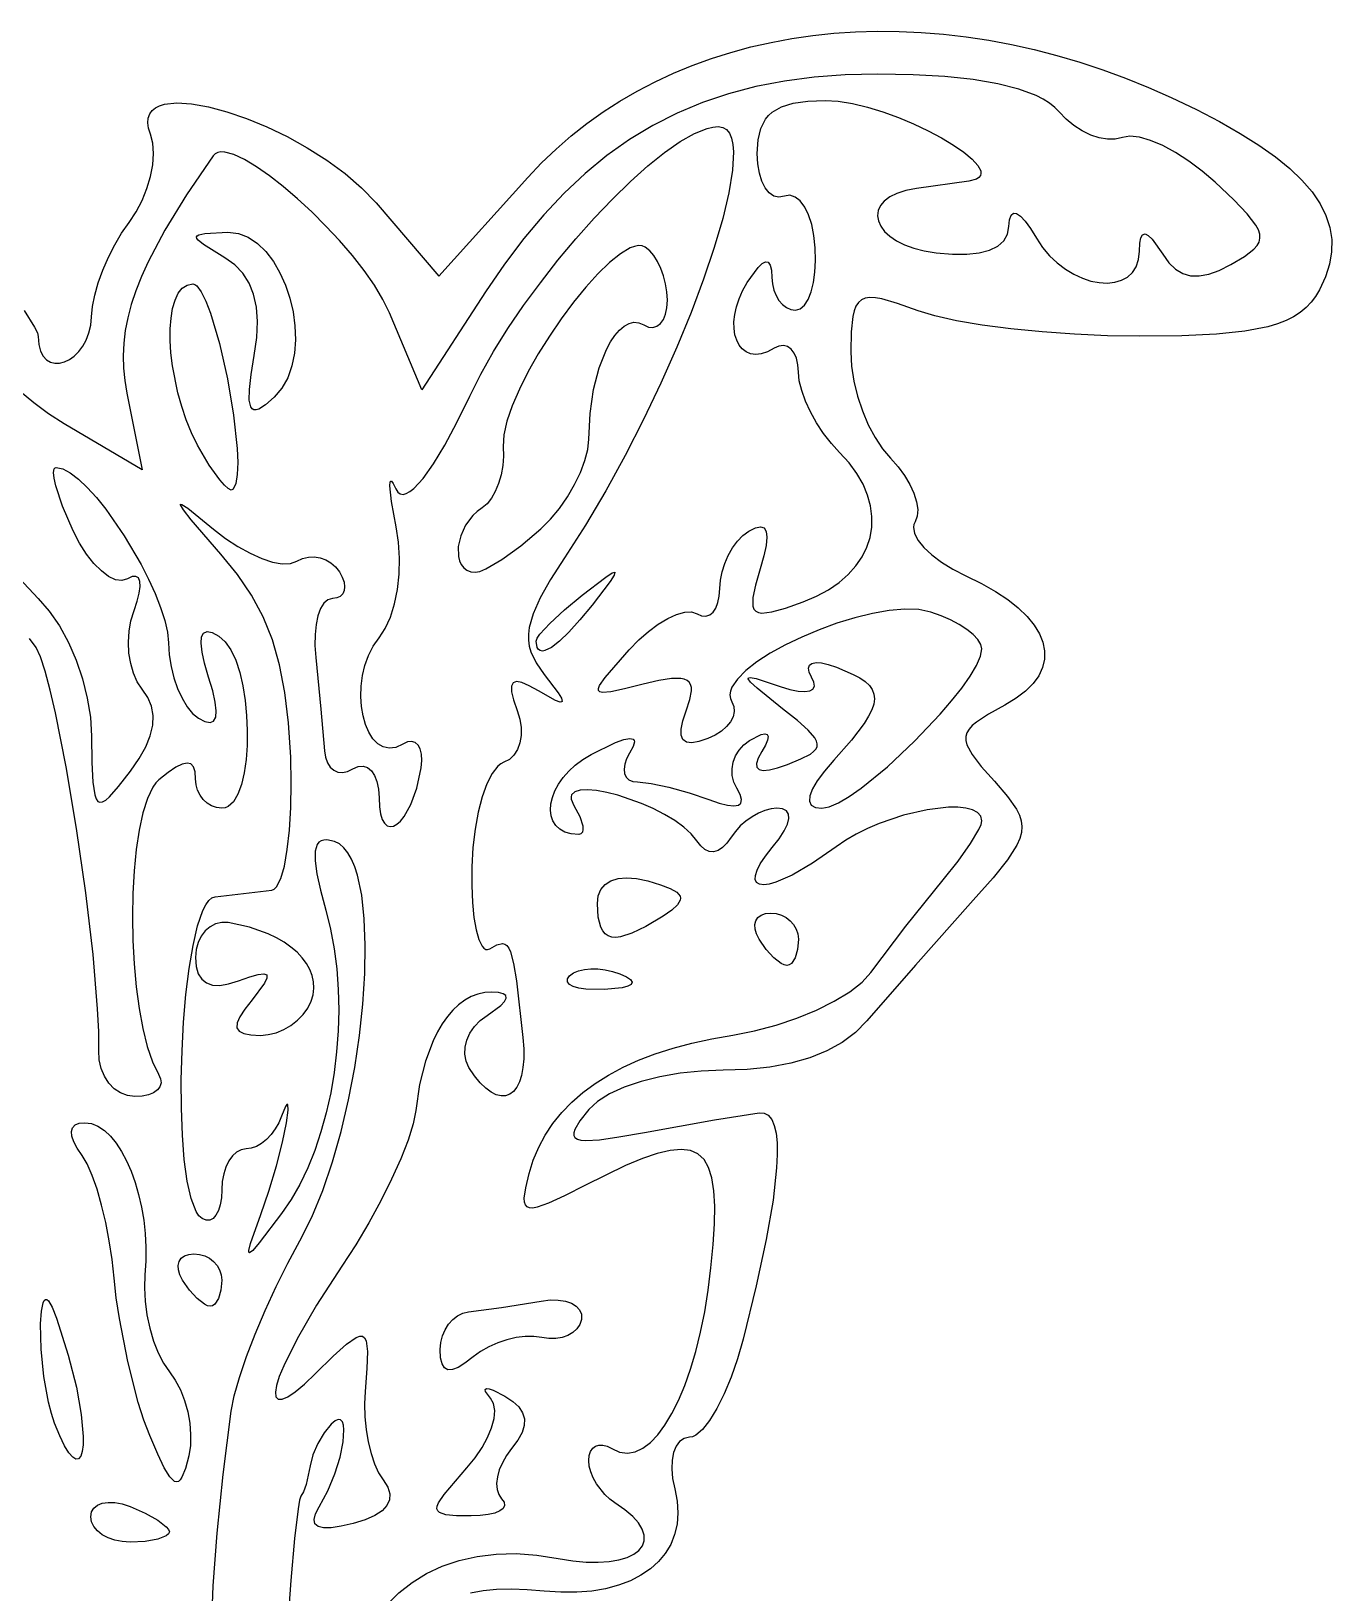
# Model space of a CAD drawing. Header units: millimetres. Extents: x 0.03 to 7.19, y 1.13 to 4.15.
# Drawn here: x 6.642 to 7.194, y 2.261 to 2.923 of the extents above; entities that cross this region are included whole.
import ezdxf

# ---------------------------------------------------------------- set-up
doc = ezdxf.new("R2010")
doc.units = ezdxf.units.MM

msp = doc.modelspace()

# ---------------------------------------------------------------- linework, layer by layer
at = {"flags": 128}
for points in [[(6.639337, 2.804526), (6.643775, 2.797417), (6.64493, 2.795012), (6.645324, 2.793441), (6.645573, 2.790045), (6.646279, 2.787284), (6.647375, 2.785134), (6.648799, 2.78357), (6.650485, 2.78257), (6.652369, 2.782108), (6.654387, 2.782161), (6.656473, 2.782705), (6.658563, 2.783716), (6.660593, 2.785169), (6.662498, 2.787041), (6.664214, 2.789308), (6.665676, 2.791946), (6.66682, 2.79493), (6.66758, 2.798238), (6.667893, 2.801844), (6.668281, 2.806169), (6.669257, 2.811013), (6.670754, 2.816214), (6.672709, 2.821606), (6.675056, 2.827026), (6.677729, 2.832311), (6.680664, 2.837295), (6.683796, 2.841816), (6.686788, 2.846279), (6.689325, 2.851109), (6.691368, 2.856151), (6.692881, 2.861252), (6.693827, 2.866258), (6.694169, 2.871017), (6.69387, 2.875375), (6.692893, 2.879177), (6.692094, 2.881766), (6.691786, 2.884054), (6.691946, 2.886049), (6.692548, 2.887757), (6.693568, 2.889187), (6.694981, 2.890345), (6.696761, 2.891241), (6.698885, 2.89188), (6.704064, 2.892422), (6.71032, 2.89203), (6.717454, 2.890765), (6.725268, 2.888688), (6.733565, 2.885858), (6.742146, 2.882336), (6.750814, 2.878183), (6.75937, 2.873458), (6.767616, 2.868223), (6.775355, 2.862536), (6.782388, 2.856459), (6.788518, 2.850052), (6.815046, 2.819066), (6.852782, 2.860816), (6.858665, 2.867017), (6.864817, 2.872899), (6.871227, 2.87846), (6.877885, 2.883699), (6.884783, 2.888616), (6.891909, 2.893207), (6.899254, 2.897473), (6.906809, 2.901413), (6.914564, 2.905024), (6.922508, 2.908306), (6.930633, 2.911258), (6.938928, 2.913878), (6.947383, 2.916165), (6.95599, 2.918118), (6.964737, 2.919736), (6.973615, 2.921017), (6.982615, 2.921961), (6.991727, 2.922566), (7.00094, 2.92283), (7.010245, 2.922753), (7.019633, 2.922334), (7.029093, 2.92157), (7.038616, 2.920462), (7.048192, 2.919007), (7.057811, 2.917205), (7.067464, 2.915055), (7.07714, 2.912554), (7.08683, 2.909702), (7.096524, 2.906498), (7.106212, 2.902941), (7.115884, 2.899029), (7.125532, 2.89476), (7.136242, 2.889629), (7.146006, 2.884556), (7.154836, 2.879529), (7.162737, 2.874537), (7.169721, 2.869569), (7.175795, 2.864614), (7.180968, 2.859659), (7.185249, 2.854694), (7.188647, 2.849708), (7.19117, 2.844688), (7.192827, 2.839623), (7.193628, 2.834503), (7.19358, 2.829315), (7.192693, 2.824048), (7.190975, 2.818691), (7.188435, 2.813233), (7.186778, 2.810461), (7.184893, 2.807943), (7.182738, 2.805667), (7.180275, 2.803624), (7.177464, 2.801802), (7.174266, 2.800193), (7.170641, 2.798786), (7.166551, 2.797569), (7.156815, 2.795671), (7.144741, 2.794416), (7.130016, 2.793723), (7.112324, 2.79351), (7.098573, 2.793732), (7.08462, 2.794365), (7.07085, 2.795367), (7.05765, 2.796693), (7.045406, 2.798298), (7.034503, 2.800137), (7.025329, 2.802168), (7.018268, 2.804344), (7.009587, 2.807486), (7.002858, 2.809407), (7.000149, 2.809862), (6.997837, 2.809956), (6.99589, 2.80967), (6.994278, 2.808984), (6.992971, 2.807881), (6.991937, 2.806341), (6.991147, 2.804346), (6.990569, 2.801877), (6.989927, 2.795442), (6.989768, 2.786885), (6.99011, 2.780857), (6.99109, 2.774572), (6.992641, 2.768215), (6.994692, 2.76197), (6.997175, 2.756024), (7.000022, 2.750559), (7.003164, 2.745762), (7.006532, 2.741816), (7.009772, 2.73824), (7.012547, 2.734503), (7.014814, 2.730714), (7.01653, 2.726986), (7.017652, 2.723428), (7.018135, 2.720152), (7.017939, 2.717267), (7.017018, 2.714885), (7.016522, 2.713783), (7.016322, 2.712583), (7.01677, 2.709935), (7.018273, 2.707036), (7.020742, 2.703979), (7.02409, 2.700859), (7.028227, 2.697768), (7.033066, 2.694801), (7.038518, 2.692052), (7.045163, 2.688796), (7.05109, 2.68542), (7.056291, 2.681946), (7.060761, 2.678395), (7.064494, 2.674786), (7.067483, 2.671141), (7.069721, 2.66748), (7.071204, 2.663825), (7.071924, 2.660194), (7.071875, 2.65661), (7.071051, 2.653093), (7.069446, 2.649663), (7.067053, 2.646342), (7.063867, 2.643149), (7.05988, 2.640106), (7.055087, 2.637233), (7.048112, 2.633357), (7.043053, 2.63004), (7.041229, 2.628496), (7.039869, 2.626978), (7.038967, 2.625448), (7.038518, 2.623868), (7.038517, 2.622201), (7.038959, 2.620408), (7.04115, 2.616295), (7.045049, 2.611226), (7.050615, 2.604899), (7.056166, 2.598485), (7.05998, 2.59305), (7.061209, 2.590552), (7.061973, 2.588122), (7.062261, 2.5857), (7.062061, 2.583227), (7.061365, 2.580645), (7.060161, 2.577894), (7.056188, 2.571647), (7.050057, 2.564015), (7.041685, 2.554524), (7.017225, 2.527035), (6.996587, 2.503358), (6.991728, 2.498481), (6.986054, 2.494241), (6.979577, 2.490641), (6.97231, 2.487686), (6.964264, 2.48538), (6.955451, 2.483727), (6.945883, 2.482732), (6.935574, 2.482399), (6.926352, 2.482076), (6.917362, 2.481141), (6.908789, 2.479649), (6.900818, 2.477655), (6.893635, 2.475211), (6.887423, 2.472374), (6.882369, 2.469196), (6.878657, 2.465733), (6.874905, 2.46093), (6.872739, 2.457291), (6.872302, 2.455886), (6.872324, 2.454746), (6.872825, 2.453864), (6.873825, 2.453229), (6.875346, 2.452835), (6.877408, 2.452672), (6.883237, 2.453006), (6.891478, 2.454165), (6.902296, 2.45608), (6.932025, 2.461411), (6.950879, 2.464399), (6.952995, 2.464268), (6.954772, 2.463329), (6.956208, 2.461589), (6.957305, 2.459053), (6.958063, 2.455727), (6.958483, 2.451616), (6.958564, 2.446724), (6.958308, 2.441059), (6.956783, 2.427427), (6.953912, 2.410763), (6.949698, 2.391109), (6.944143, 2.36851), (6.941728, 2.36014), (6.939004, 2.352332), (6.936063, 2.345256), (6.932999, 2.339083), (6.929904, 2.333985), (6.926872, 2.330132), (6.923994, 2.327694), (6.922643, 2.32706), (6.921365, 2.326844), (6.919077, 2.326398), (6.917168, 2.325122), (6.915663, 2.323104), (6.914587, 2.320434), (6.913968, 2.317202), (6.91383, 2.313496), (6.914199, 2.309407), (6.915101, 2.305024), (6.91614, 2.299775), (6.916465, 2.294775), (6.9161, 2.290043), (6.915071, 2.285599), (6.913401, 2.28146), (6.911115, 2.277648), (6.908237, 2.27418), (6.904792, 2.271076), (6.900805, 2.268356), (6.8963, 2.266037), (6.8913, 2.264141), (6.885832, 2.262684), (6.879918, 2.261688), (6.873585, 2.261171), (6.866855, 2.261151), (6.859754, 2.261649), (6.85257, 2.262239), (6.84586, 2.262449), (6.839622, 2.26228), (6.833856, 2.26173), (6.828559, 2.260799)], [(6.793253, 2.255955), (6.798204, 2.260963), (6.80377, 2.265366), (6.809911, 2.269138), (6.816589, 2.272249), (6.823764, 2.274674), (6.831397, 2.276385), (6.839449, 2.277354), (6.847881, 2.277555), (6.856653, 2.276958), (6.865726, 2.275538), (6.871873, 2.274513), (6.877546, 2.273963), (6.882715, 2.273858), (6.887348, 2.274168), (6.891414, 2.274861), (6.894882, 2.275907), (6.897721, 2.277276), (6.899898, 2.278938), (6.901383, 2.28086), (6.902145, 2.283013), (6.902152, 2.285367), (6.901373, 2.28789), (6.899776, 2.290552), (6.897331, 2.293322), (6.894005, 2.296171), (6.889768, 2.299066), (6.887536, 2.300672), (6.885454, 2.302609), (6.881921, 2.307177), (6.880561, 2.309662), (6.879534, 2.312183), (6.878884, 2.314666), (6.878657, 2.317038), (6.878858, 2.319146), (6.879434, 2.320873), (6.880344, 2.322197), (6.881549, 2.323099), (6.883008, 2.323557), (6.88468, 2.323552), (6.886526, 2.323062), (6.888504, 2.322066), (6.891756, 2.3206), (6.895034, 2.320167), (6.898314, 2.320726), (6.901572, 2.322232), (6.904785, 2.324644), (6.907931, 2.327919), (6.910984, 2.332014), (6.913923, 2.336885), (6.916722, 2.342492), (6.91936, 2.348789), (6.921813, 2.355736), (6.924057, 2.363289), (6.926069, 2.371405), (6.927825, 2.380041), (6.929302, 2.389156), (6.930476, 2.398705), (6.93139, 2.408563), (6.931926, 2.417275), (6.932045, 2.424867), (6.931706, 2.431365), (6.930869, 2.436797), (6.929494, 2.441189), (6.92754, 2.444566), (6.924968, 2.446957), (6.921736, 2.448386), (6.917806, 2.448882), (6.913135, 2.448469), (6.907685, 2.447176), (6.901415, 2.445027), (6.894285, 2.442051), (6.877282, 2.433719), (6.868422, 2.429193), (6.861653, 2.426051), (6.856767, 2.424335), (6.854967, 2.424025), (6.85356, 2.424087), (6.852521, 2.424526), (6.851823, 2.425349), (6.851443, 2.42656), (6.851352, 2.428164), (6.85194, 2.432574), (6.853379, 2.438622), (6.855158, 2.444328), (6.857436, 2.449774), (6.860208, 2.454957), (6.863472, 2.459874), (6.867225, 2.464524), (6.871462, 2.468904), (6.87618, 2.47301), (6.881376, 2.476842), (6.887046, 2.480396), (6.893187, 2.483671), (6.899795, 2.486662), (6.906867, 2.48937), (6.9144, 2.49179), (6.92239, 2.49392), (6.930833, 2.495758), (6.939726, 2.497302), (6.948933, 2.499073), (6.958081, 2.501502), (6.966928, 2.504479), (6.975237, 2.507898), (6.982765, 2.511649), (6.989273, 2.515624), (6.994521, 2.519716), (6.998268, 2.523816), (7.013087, 2.543474), (7.028865, 2.56308), (7.035251, 2.571107), (7.040485, 2.578497), (7.044023, 2.584428), (7.044987, 2.58659), (7.045324, 2.58808), (7.044853, 2.590072), (7.043504, 2.591633), (7.041366, 2.592778), (7.038532, 2.593523), (7.035093, 2.593885), (7.031142, 2.59388), (7.022065, 2.592833), (7.012034, 2.590512), (7.001783, 2.587045), (6.996803, 2.584922), (6.992042, 2.582561), (6.987593, 2.579979), (6.983546, 2.577191), (6.97356, 2.570181), (6.964935, 2.565154), (6.957932, 2.562114), (6.95512, 2.56134), (6.952813, 2.561064), (6.951043, 2.561287), (6.949842, 2.562009), (6.949243, 2.56323), (6.94928, 2.564951), (6.949985, 2.567172), (6.95139, 2.569895), (6.953529, 2.573118), (6.956435, 2.576844), (6.959331, 2.580579), (6.961476, 2.583883), (6.962868, 2.586738), (6.963504, 2.58912), (6.963383, 2.591009), (6.962501, 2.592385), (6.960857, 2.593226), (6.958449, 2.59351), (6.95592, 2.593259), (6.95326, 2.592539), (6.950551, 2.5914), (6.94787, 2.589894), (6.945299, 2.588071), (6.942915, 2.585981), (6.9408, 2.583676), (6.939032, 2.581205), (6.93722, 2.578664), (6.935363, 2.576791), (6.933482, 2.575589), (6.9316, 2.575061), (6.929737, 2.575207), (6.927917, 2.576031), (6.92616, 2.577534), (6.92449, 2.579719), (6.922128, 2.582654), (6.918943, 2.585525), (6.915087, 2.588288), (6.910709, 2.5909), (6.905961, 2.593318), (6.900993, 2.595498), (6.891001, 2.598972), (6.886277, 2.60018), (6.881937, 2.600976), (6.878129, 2.601319), (6.875006, 2.601164), (6.872717, 2.600469), (6.871414, 2.599189), (6.871179, 2.598317), (6.871246, 2.597282), (6.872365, 2.594705), (6.874878, 2.589923), (6.8761, 2.58601), (6.876206, 2.584506), (6.875965, 2.583369), (6.875368, 2.58265), (6.874407, 2.582399), (6.871213, 2.582662), (6.868526, 2.583415), (6.866339, 2.584605), (6.864644, 2.586183), (6.863431, 2.588094), (6.862694, 2.590287), (6.862424, 2.59271), (6.862613, 2.595311), (6.863254, 2.598038), (6.864337, 2.600838), (6.865855, 2.60366), (6.867799, 2.606452), (6.870163, 2.609161), (6.872937, 2.611736), (6.876114, 2.614125), (6.879685, 2.616274), (6.889949, 2.621291), (6.893498, 2.622579), (6.896011, 2.623054), (6.897503, 2.622717), (6.897871, 2.622244), (6.897989, 2.621569), (6.897485, 2.619611), (6.896004, 2.616844), (6.894709, 2.614389), (6.893929, 2.612098), (6.89365, 2.610022), (6.89386, 2.608212), (6.894544, 2.606716), (6.89569, 2.605586), (6.897283, 2.604871), (6.89931, 2.604622), (6.905056, 2.604035), (6.912674, 2.602436), (6.921173, 2.600069), (6.92956, 2.597177), (6.933908, 2.59566), (6.937448, 2.594752), (6.940175, 2.594451), (6.942082, 2.594755), (6.943165, 2.595661), (6.943417, 2.597167), (6.942833, 2.599271), (6.941407, 2.601969), (6.940151, 2.604588), (6.939494, 2.60735), (6.939413, 2.61017), (6.939884, 2.612965), (6.940887, 2.615653), (6.942397, 2.618148), (6.944393, 2.62037), (6.946851, 2.622233), (6.951754, 2.624722), (6.953324, 2.625034), (6.954294, 2.624734), (6.954657, 2.623831), (6.954404, 2.622332), (6.953527, 2.620246), (6.952018, 2.61758), (6.950476, 2.614723), (6.949767, 2.612484), (6.94989, 2.610866), (6.950844, 2.609868), (6.952629, 2.609491), (6.955245, 2.609736), (6.958689, 2.610603), (6.962962, 2.612094), (6.968611, 2.614389), (6.972606, 2.616454), (6.973977, 2.617466), (6.974928, 2.618499), (6.975456, 2.619578), (6.975558, 2.620729), (6.975232, 2.621979), (6.974476, 2.623354), (6.971664, 2.626582), (6.967101, 2.63062), (6.960768, 2.635677), (6.949991, 2.644327), (6.947257, 2.646878), (6.94628, 2.648354), (6.946449, 2.648715), (6.947053, 2.648837), (6.949567, 2.648408), (6.959782, 2.645135), (6.963885, 2.643879), (6.967367, 2.643144), (6.97019, 2.64292), (6.972317, 2.643194), (6.973709, 2.643958), (6.974329, 2.645198), (6.974139, 2.646904), (6.973101, 2.649066), (6.97206, 2.651168), (6.971766, 2.652851), (6.972182, 2.654099), (6.973271, 2.654898), (6.974998, 2.655232), (6.977324, 2.655087), (6.980213, 2.654449), (6.983629, 2.653302), (6.990775, 2.650238), (6.993573, 2.648711), (6.995854, 2.647146), (6.997615, 2.645511), (6.998857, 2.643774), (6.999579, 2.641904), (6.999778, 2.639868), (6.999456, 2.637635), (6.99861, 2.635174), (6.99724, 2.632452), (6.995344, 2.629439), (6.989973, 2.622409), (6.98249, 2.61383), (6.978533, 2.609212), (6.975517, 2.605153), (6.973448, 2.601669), (6.972331, 2.59878), (6.972169, 2.596501), (6.972967, 2.594851), (6.97473, 2.593849), (6.977462, 2.59351), (6.9806, 2.594111), (6.984518, 2.595824), (6.989078, 2.598513), (6.994148, 2.602044), (7.00527, 2.611094), (7.016799, 2.621896), (7.027653, 2.63337), (7.032488, 2.639023), (7.036748, 2.64444), (7.040296, 2.649486), (7.042999, 2.654027), (7.04472, 2.657927), (7.045324, 2.661052), (7.044881, 2.662948), (7.043614, 2.664987), (7.04161, 2.667107), (7.038959, 2.669243), (7.035749, 2.671331), (7.03207, 2.673306), (7.028009, 2.675105), (7.023657, 2.676663), (7.018594, 2.677672), (7.012664, 2.677851), (7.006048, 2.677282), (6.998925, 2.676046), (6.991476, 2.674223), (6.983878, 2.671895), (6.976314, 2.669143), (6.968961, 2.666047), (6.962, 2.662689), (6.95561, 2.65915), (6.949972, 2.655511), (6.945264, 2.651853), (6.941667, 2.648256), (6.939361, 2.644803), (6.938748, 2.643155), (6.938524, 2.641574), (6.938713, 2.640068), (6.939337, 2.638649), (6.940187, 2.636617), (6.940346, 2.634479), (6.939858, 2.6323), (6.938763, 2.630142), (6.937103, 2.628071), (6.934921, 2.626149), (6.932259, 2.624441), (6.929157, 2.62301), (6.925339, 2.621765), (6.922306, 2.621266), (6.920047, 2.621528), (6.918551, 2.622566), (6.917807, 2.624393), (6.917803, 2.627022), (6.91853, 2.630469), (6.919976, 2.634747), (6.921567, 2.639509), (6.922211, 2.643216), (6.922153, 2.644689), (6.921829, 2.645917), (6.921228, 2.646906), (6.920341, 2.647661), (6.919157, 2.64819), (6.917667, 2.648499), (6.913726, 2.648479), (6.90844, 2.647651), (6.901726, 2.646066), (6.893807, 2.644055), (6.888059, 2.642841), (6.884423, 2.642575), (6.883378, 2.642843), (6.882837, 2.643405), (6.882795, 2.644278), (6.883241, 2.645481), (6.885574, 2.648955), (6.895782, 2.660691), (6.899829, 2.664825), (6.903984, 2.668447), (6.908129, 2.671493), (6.912146, 2.673903), (6.915918, 2.675613), (6.919325, 2.676562), (6.92225, 2.676687), (6.924574, 2.675927), (6.926511, 2.67507), (6.928318, 2.674928), (6.929955, 2.675458), (6.931383, 2.676615), (6.932562, 2.678355), (6.933452, 2.680634), (6.934016, 2.683409), (6.934212, 2.686635), (6.934463, 2.690139), (6.935182, 2.693708), (6.936318, 2.697243), (6.937822, 2.700644), (6.939643, 2.703811), (6.94173, 2.706645), (6.944034, 2.709046), (6.946504, 2.710913), (6.949295, 2.712345), (6.951459, 2.712805), (6.952998, 2.712291), (6.953912, 2.710799), (6.954204, 2.708326), (6.953873, 2.70487), (6.952922, 2.700428), (6.951351, 2.694997), (6.949299, 2.688067), (6.948205, 2.682832), (6.948209, 2.679184), (6.948666, 2.677921), (6.94945, 2.677014), (6.950579, 2.67645), (6.95207, 2.676215), (6.956209, 2.67668), (6.962006, 2.678301), (6.969601, 2.680969), (6.975262, 2.683356), (6.980333, 2.686102), (6.984805, 2.689174), (6.988672, 2.69254), (6.991926, 2.696169), (6.994559, 2.700028), (6.996562, 2.704086), (6.997929, 2.708311), (6.998652, 2.71267), (6.998723, 2.717133), (6.998134, 2.721667), (6.996877, 2.72624), (6.994944, 2.730821), (6.992329, 2.735377), (6.989023, 2.739877), (6.985018, 2.744288), (6.981508, 2.748136), (6.978233, 2.752378), (6.975266, 2.756875), (6.972678, 2.761486), (6.97054, 2.766073), (6.968924, 2.770495), (6.967902, 2.774614), (6.967546, 2.778288), (6.967334, 2.78148), (6.966728, 2.784204), (6.96577, 2.786421), (6.964502, 2.788087), (6.962969, 2.789162), (6.961212, 2.789605), (6.959274, 2.789373), (6.957199, 2.788427), (6.954407, 2.786968), (6.951813, 2.786132), (6.949435, 2.785875), (6.947289, 2.786157), (6.945393, 2.786935), (6.943764, 2.788168), (6.942418, 2.789813), (6.941372, 2.791828), (6.940645, 2.794172), (6.940252, 2.796803), (6.940211, 2.799679), (6.940538, 2.802757), (6.941252, 2.805996), (6.942369, 2.809355), (6.943905, 2.81279), (6.945879, 2.81626), (6.950438, 2.822622), (6.952209, 2.824349), (6.95365, 2.825109), (6.954768, 2.824904), (6.955571, 2.823735), (6.956064, 2.821603), (6.956254, 2.81851), (6.956493, 2.81572), (6.957107, 2.813118), (6.958057, 2.810759), (6.959299, 2.808701), (6.960793, 2.807002), (6.962496, 2.805717), (6.964368, 2.804905), (6.966365, 2.804622), (6.968326, 2.80516), (6.970093, 2.806701), (6.971631, 2.809139), (6.972907, 2.812365), (6.973886, 2.81627), (6.974533, 2.820747), (6.974816, 2.825687), (6.974699, 2.830983), (6.974144, 2.836188), (6.973171, 2.84087), (6.971836, 2.844939), (6.97019, 2.848304), (6.968288, 2.850875), (6.966185, 2.852563), (6.963933, 2.853277), (6.961587, 2.852927), (6.959274, 2.852499), (6.957117, 2.852987), (6.955161, 2.854318), (6.953456, 2.856417), (6.952047, 2.85921), (6.950982, 2.862622), (6.950309, 2.866581), (6.950074, 2.87101), (6.950429, 2.876802), (6.951549, 2.881616), (6.953517, 2.885515), (6.954843, 2.887141), (6.956412, 2.888563), (6.960317, 2.890822), (6.965314, 2.892358), (6.971483, 2.893233), (6.978907, 2.89351), (6.984453, 2.893161), (6.990481, 2.892172), (6.996836, 2.890628), (7.003366, 2.888616), (7.009918, 2.886221), (7.01634, 2.88353), (7.022479, 2.880628), (7.028181, 2.877602), (7.033295, 2.874538), (7.037667, 2.871522), (7.041145, 2.86864), (7.043575, 2.865977), (7.044805, 2.863621), (7.044923, 2.862584), (7.044683, 2.861656), (7.044066, 2.860847), (7.043055, 2.860169), (7.039768, 2.859247), (7.017546, 2.856122), (7.013051, 2.855274), (7.009297, 2.854079), (7.006269, 2.852584), (7.003949, 2.850842), (7.002325, 2.848903), (7.001379, 2.846815), (7.001097, 2.844631), (7.001462, 2.842399), (7.002461, 2.840171), (7.004077, 2.837996), (7.006296, 2.835925), (7.0091, 2.834008), (7.012477, 2.832296), (7.016409, 2.830837), (7.020881, 2.829684), (7.025879, 2.828885), (7.0328, 2.828333), (7.038907, 2.828358), (7.044169, 2.828948), (7.048558, 2.830092), (7.052042, 2.83178), (7.054592, 2.834001), (7.056177, 2.836743), (7.056768, 2.839997), (7.057039, 2.842907), (7.057683, 2.8448), (7.058683, 2.845682), (7.060023, 2.845561), (7.061685, 2.844442), (7.063653, 2.842334), (7.065908, 2.839244), (7.068435, 2.835177), (7.071068, 2.831205), (7.07404, 2.827675), (7.077281, 2.824595), (7.080721, 2.821975), (7.084292, 2.819824), (7.087922, 2.81815), (7.091542, 2.816962), (7.095082, 2.816269), (7.098473, 2.816081), (7.101644, 2.816405), (7.104527, 2.817251), (7.10705, 2.818628), (7.109144, 2.820545), (7.11074, 2.82301), (7.111768, 2.826033), (7.112157, 2.829622), (7.112325, 2.832932), (7.112751, 2.835256), (7.113457, 2.836591), (7.114464, 2.836934), (7.115795, 2.836283), (7.117471, 2.834633), (7.121949, 2.82833), (7.12459, 2.824728), (7.127417, 2.822011), (7.130477, 2.820173), (7.133813, 2.819207), (7.137471, 2.819106), (7.141495, 2.819863), (7.145931, 2.821472), (7.150824, 2.823927), (7.156604, 2.827364), (7.160615, 2.830445), (7.161938, 2.831949), (7.162797, 2.83348), (7.163183, 2.835077), (7.163091, 2.83678), (7.162512, 2.838625), (7.161439, 2.840654), (7.157781, 2.845413), (7.152058, 2.851369), (7.144212, 2.85883), (7.138733, 2.863569), (7.133092, 2.867786), (7.127448, 2.871404), (7.121964, 2.874344), (7.116801, 2.876529), (7.112121, 2.877881), (7.108084, 2.878322), (7.104851, 2.877774), (7.101876, 2.877062), (7.098576, 2.87703), (7.095061, 2.877633), (7.09144, 2.878826), (7.087824, 2.880566), (7.084322, 2.882806), (7.081045, 2.885501), (7.078101, 2.888608), (7.076257, 2.890522), (7.074004, 2.892318), (7.071344, 2.893995), (7.06828, 2.895551), (7.060954, 2.898301), (7.052051, 2.900563), (7.041595, 2.902331), (7.029611, 2.9036), (7.016124, 2.904365), (7.001157, 2.904622), (6.987416, 2.9043), (6.974254, 2.903325), (6.961641, 2.901681), (6.94955, 2.899352), (6.937954, 2.896323), (6.926823, 2.892578), (6.91613, 2.888103), (6.905846, 2.88288), (6.895944, 2.876896), (6.886396, 2.870133), (6.877174, 2.862578), (6.868249, 2.854213), (6.859593, 2.845025), (6.851179, 2.834996), (6.842978, 2.824112), (6.834962, 2.812358), (6.807949, 2.770816), (6.794185, 2.803538), (6.791422, 2.809191), (6.787792, 2.815187), (6.783428, 2.82141), (6.778459, 2.827743), (6.773018, 2.83407), (6.767234, 2.840275), (6.761239, 2.846241), (6.755164, 2.851852), (6.749139, 2.856993), (6.743297, 2.861545), (6.737767, 2.865394), (6.732681, 2.868423), (6.728169, 2.870515), (6.724364, 2.871555), (6.722766, 2.871643), (6.721394, 2.871425), (6.720265, 2.870886), (6.719393, 2.87001), (6.708134, 2.853427), (6.698995, 2.83856), (6.691873, 2.825124), (6.689037, 2.818854), (6.686666, 2.812835), (6.684747, 2.807031), (6.683268, 2.801407), (6.682217, 2.795927), (6.681579, 2.790555), (6.681342, 2.785257), (6.681492, 2.779995), (6.682019, 2.774735), (6.682907, 2.769441), (6.689421, 2.736899), (6.656254, 2.756483), (6.649594, 2.76072), (6.643381, 2.765256), (6.63775, 2.769948)], [(6.718686, 2.244797), (6.71949, 2.263949), (6.72117, 2.286241), (6.723715, 2.3111), (6.727115, 2.337955), (6.728397, 2.344442), (6.730591, 2.352247), (6.733578, 2.361075), (6.737237, 2.370628), (6.741449, 2.380612), (6.746096, 2.390728), (6.751057, 2.400682), (6.756212, 2.410177), (6.7613, 2.420203), (6.76593, 2.431431), (6.77008, 2.44362), (6.773731, 2.456528), (6.77686, 2.469912), (6.779447, 2.483531), (6.781471, 2.497142), (6.78291, 2.510503), (6.783745, 2.523374), (6.783953, 2.53551), (6.783515, 2.546671), (6.782408, 2.556615), (6.780612, 2.565098), (6.779449, 2.568717), (6.778106, 2.57188), (6.77658, 2.574558), (6.774868, 2.576719), (6.772969, 2.578334), (6.770879, 2.579372), (6.767628, 2.580076), (6.766308, 2.580017), (6.765191, 2.579674), (6.764275, 2.579037), (6.76356, 2.578099), (6.762726, 2.575281), (6.762682, 2.571154), (6.763418, 2.565649), (6.764927, 2.558698), (6.767199, 2.550233), (6.76921, 2.542234), (6.770754, 2.533942), (6.771841, 2.525417), (6.77248, 2.516722), (6.772679, 2.507919), (6.772448, 2.49907), (6.771796, 2.490236), (6.770732, 2.481481), (6.769264, 2.472865), (6.767402, 2.464451), (6.765155, 2.456301), (6.762533, 2.448477), (6.759543, 2.44104), (6.756195, 2.434053), (6.752499, 2.427578), (6.748462, 2.421677), (6.73894, 2.40921), (6.736251, 2.40608), (6.734815, 2.405014), (6.734536, 2.405253), (6.734534, 2.406006), (6.735312, 2.409052), (6.739657, 2.421288), (6.743048, 2.431232), (6.746232, 2.441878), (6.74885, 2.451952), (6.750546, 2.460177), (6.751211, 2.465553), (6.751041, 2.467868), (6.750663, 2.46785), (6.750102, 2.467033), (6.748462, 2.462955), (6.747294, 2.460165), (6.745797, 2.457562), (6.744035, 2.455203), (6.742068, 2.453146), (6.739959, 2.451446), (6.737769, 2.450162), (6.73556, 2.449349), (6.733393, 2.449066), (6.731324, 2.448713), (6.729394, 2.4477), (6.727646, 2.446098), (6.726122, 2.443979), (6.724864, 2.441414), (6.723913, 2.438472), (6.723311, 2.435226), (6.723101, 2.431747), (6.722931, 2.428371), (6.722444, 2.425425), (6.721673, 2.422958), (6.720653, 2.421021), (6.719419, 2.419663), (6.718004, 2.418934), (6.716442, 2.418885), (6.714768, 2.419566), (6.713434, 2.420761), (6.712216, 2.422594), (6.710117, 2.428001), (6.708458, 2.435435), (6.707224, 2.444541), (6.7064, 2.454969), (6.705973, 2.466365), (6.705927, 2.478377), (6.706249, 2.490651), (6.706924, 2.502836), (6.707937, 2.514578), (6.709275, 2.525526), (6.710922, 2.535326), (6.712865, 2.543625), (6.715089, 2.550072), (6.716302, 2.552491), (6.71758, 2.554313), (6.718921, 2.555497), (6.720324, 2.555997), (6.744351, 2.558788), (6.745372, 2.559215), (6.746342, 2.56019), (6.748115, 2.56367), (6.749637, 2.568995), (6.750876, 2.575934), (6.751798, 2.584256), (6.752371, 2.59373), (6.752562, 2.604123), (6.752337, 2.615205), (6.751445, 2.629648), (6.749903, 2.642594), (6.747635, 2.654264), (6.744567, 2.66488), (6.74062, 2.674664), (6.73572, 2.683836), (6.72979, 2.692618), (6.722754, 2.701233), (6.710182, 2.715741), (6.706881, 2.7199), (6.705549, 2.722063), (6.705617, 2.722412), (6.706172, 2.722281), (6.708735, 2.720608), (6.719615, 2.711788), (6.724721, 2.707818), (6.729921, 2.704384), (6.735071, 2.70154), (6.740023, 2.699344), (6.744634, 2.69785), (6.748758, 2.697116), (6.752249, 2.697197), (6.754962, 2.698149), (6.757322, 2.699293), (6.759799, 2.699914), (6.762319, 2.70003), (6.76481, 2.69966), (6.767196, 2.698822), (6.769404, 2.697536), (6.77136, 2.695819), (6.77299, 2.693691), (6.774188, 2.691423), (6.774915, 2.689308), (6.775182, 2.68739), (6.775002, 2.685717), (6.774387, 2.684335), (6.773348, 2.683291), (6.771897, 2.68263), (6.770046, 2.682399), (6.768114, 2.681889), (6.766421, 2.680427), (6.764996, 2.678115), (6.763869, 2.675056), (6.763068, 2.671352), (6.762624, 2.667106), (6.762565, 2.662421), (6.762921, 2.657399), (6.765143, 2.635472), (6.766615, 2.617858), (6.76703, 2.615076), (6.767854, 2.612751), (6.76904, 2.610916), (6.770537, 2.609601), (6.772297, 2.608838), (6.77427, 2.608658), (6.776406, 2.609094), (6.778657, 2.610177), (6.780889, 2.611165), (6.782971, 2.611331), (6.784858, 2.610723), (6.786504, 2.609394), (6.787864, 2.607394), (6.788891, 2.604773), (6.789541, 2.601582), (6.789768, 2.597872), (6.789929, 2.594114), (6.790387, 2.591083), (6.791107, 2.588754), (6.792051, 2.587101), (6.793183, 2.586097), (6.794467, 2.585718), (6.795866, 2.585937), (6.797344, 2.586727), (6.798865, 2.588065), (6.800391, 2.589922), (6.803315, 2.595096), (6.805825, 2.602042), (6.807629, 2.610552), (6.807903, 2.613716), (6.807755, 2.616419), (6.807219, 2.618619), (6.806325, 2.620276), (6.805107, 2.621348), (6.803596, 2.621792), (6.801824, 2.621569), (6.799824, 2.620635), (6.796822, 2.619261), (6.794034, 2.618905), (6.791482, 2.61947), (6.789188, 2.620856), (6.787173, 2.622965), (6.785461, 2.625699), (6.784072, 2.628959), (6.783028, 2.632648), (6.782353, 2.636665), (6.782066, 2.640913), (6.782191, 2.645293), (6.782749, 2.649708), (6.783763, 2.654057), (6.785254, 2.658244), (6.787243, 2.662168), (6.789754, 2.665733), (6.792405, 2.669688), (6.794612, 2.674542), (6.796346, 2.680122), (6.797582, 2.686252), (6.798293, 2.692759), (6.798451, 2.699469), (6.798031, 2.706208), (6.797004, 2.712802), (6.79503, 2.723569), (6.79436, 2.730184), (6.794514, 2.731771), (6.794713, 2.732105), (6.794994, 2.732122), (6.795801, 2.731173), (6.796935, 2.728858), (6.797737, 2.72752), (6.798741, 2.726749), (6.799937, 2.726532), (6.801314, 2.726855), (6.802863, 2.727706), (6.804572, 2.729072), (6.808431, 2.733297), (6.81281, 2.739426), (6.817626, 2.747356), (6.822797, 2.756983), (6.82824, 2.768205), (6.832892, 2.777507), (6.838321, 2.787084), (6.844415, 2.796815), (6.851063, 2.806579), (6.858154, 2.816255), (6.865576, 2.825723), (6.873218, 2.834863), (6.880969, 2.843552), (6.888718, 2.851671), (6.896352, 2.8591), (6.903761, 2.865716), (6.910834, 2.8714), (6.917459, 2.876031), (6.923524, 2.879489), (6.928919, 2.881652), (6.93133, 2.88221), (6.933532, 2.882399), (6.935458, 2.882078), (6.93703, 2.881132), (6.938258, 2.879589), (6.939151, 2.877477), (6.939719, 2.874823), (6.939972, 2.871656), (6.939574, 2.86389), (6.938035, 2.854401), (6.935434, 2.84341), (6.931849, 2.831138), (6.92736, 2.817807), (6.922046, 2.803638), (6.915985, 2.788852), (6.909257, 2.773671), (6.90194, 2.758315), (6.894114, 2.743007), (6.885856, 2.727968), (6.877247, 2.713418), (6.868365, 2.69958), (6.862512, 2.69048), (6.858101, 2.682674), (6.855095, 2.675933), (6.853452, 2.67003), (6.85313, 2.66732), (6.853134, 2.664735), (6.853459, 2.662244), (6.8541, 2.65982), (6.85631, 2.655058), (6.859726, 2.650219), (6.865726, 2.642383), (6.867106, 2.640073), (6.86739, 2.63879), (6.867117, 2.638522), (6.866565, 2.638497), (6.864621, 2.639158), (6.857324, 2.643205), (6.85337, 2.645412), (6.850273, 2.646738), (6.848011, 2.64716), (6.846558, 2.646656), (6.845891, 2.645205), (6.845986, 2.642783), (6.846818, 2.639369), (6.848365, 2.634941), (6.849479, 2.631285), (6.850022, 2.627709), (6.850019, 2.624304), (6.849494, 2.62116), (6.84847, 2.618365), (6.846971, 2.616011), (6.845021, 2.614187), (6.842643, 2.612983), (6.841359, 2.61235), (6.840101, 2.611327), (6.837691, 2.608199), (6.835466, 2.603781), (6.833483, 2.598255), (6.831797, 2.591803), (6.830463, 2.584606), (6.829537, 2.576846), (6.829074, 2.568705), (6.829046, 2.560754), (6.82936, 2.553548), (6.829985, 2.54723), (6.83089, 2.541941), (6.832043, 2.537824), (6.833413, 2.535021), (6.834171, 2.534157), (6.834971, 2.533675), (6.83581, 2.533592), (6.836685, 2.533927), (6.839693, 2.53559), (6.842071, 2.536167), (6.843066, 2.535934), (6.843954, 2.535292), (6.844754, 2.534195), (6.845482, 2.532597), (6.846789, 2.527716), (6.848015, 2.520283), (6.850768, 2.496288), (6.85111, 2.491566), (6.85111, 2.487311), (6.850791, 2.483533), (6.850174, 2.480247), (6.849283, 2.477464), (6.848141, 2.475196), (6.84677, 2.473457), (6.845193, 2.472259), (6.843433, 2.471614), (6.841512, 2.471534), (6.839452, 2.472033), (6.837278, 2.473122), (6.83501, 2.474815), (6.832673, 2.477123), (6.830288, 2.480059), (6.827879, 2.483635), (6.82666, 2.486314), (6.826126, 2.489197), (6.826247, 2.492192), (6.82699, 2.49521), (6.828325, 2.498159), (6.830219, 2.50095), (6.832641, 2.503491), (6.83556, 2.505691), (6.841356, 2.509908), (6.842936, 2.511588), (6.843638, 2.512977), (6.84346, 2.514074), (6.842401, 2.514873), (6.840463, 2.515371), (6.837643, 2.515566), (6.834606, 2.515375), (6.831667, 2.514734), (6.828835, 2.513653), (6.826116, 2.512146), (6.82352, 2.510226), (6.821054, 2.507903), (6.818726, 2.505192), (6.816544, 2.502104), (6.814516, 2.498652), (6.812651, 2.494848), (6.809438, 2.486234), (6.80697, 2.476361), (6.80531, 2.46533), (6.804216, 2.459733), (6.802064, 2.452841), (6.798979, 2.444925), (6.795091, 2.436253), (6.790527, 2.427098), (6.785415, 2.417728), (6.779883, 2.408415), (6.77406, 2.399427), (6.763297, 2.382847), (6.755028, 2.368652), (6.749341, 2.357203), (6.747495, 2.352622), (6.746327, 2.348863), (6.74585, 2.345972), (6.746074, 2.343993), (6.747012, 2.342973), (6.748673, 2.342956), (6.751069, 2.343988), (6.754212, 2.346115), (6.758113, 2.34938), (6.762782, 2.35383), (6.770278, 2.361209), (6.775969, 2.366359), (6.780062, 2.369205), (6.781575, 2.369741), (6.782766, 2.369674), (6.783663, 2.368993), (6.78429, 2.367691), (6.784842, 2.363181), (6.784631, 2.356072), (6.783865, 2.346288), (6.783629, 2.34101), (6.783795, 2.335592), (6.784333, 2.330188), (6.785212, 2.324951), (6.786401, 2.320036), (6.787869, 2.315597), (6.789585, 2.311787), (6.791518, 2.30876), (6.793429, 2.305767), (6.794332, 2.302957), (6.794232, 2.300338), (6.793134, 2.297917), (6.791044, 2.2957), (6.787965, 2.293694), (6.783904, 2.291906), (6.778865, 2.290344), (6.773655, 2.289146), (6.769429, 2.288535), (6.76618, 2.288512), (6.763905, 2.28908), (6.762598, 2.290242), (6.762254, 2.292), (6.762868, 2.294357), (6.764435, 2.297316), (6.768098, 2.304104), (6.771057, 2.311334), (6.773229, 2.318443), (6.774535, 2.324868), (6.774895, 2.330047), (6.774695, 2.331994), (6.774228, 2.333418), (6.773484, 2.334249), (6.772453, 2.334417), (6.771125, 2.333852), (6.76949, 2.332483), (6.766469, 2.328769), (6.763785, 2.3242), (6.761732, 2.319352), (6.760601, 2.314802), (6.758877, 2.306797), (6.757775, 2.303726), (6.756685, 2.301844), (6.756114, 2.300181), (6.755451, 2.296493), (6.75394, 2.283979), (6.752343, 2.266168), (6.750851, 2.244927)], [(6.736879, 2.785455), (6.737913, 2.792967), (6.738217, 2.799767), (6.737787, 2.805876), (6.736615, 2.811314), (6.734696, 2.816104), (6.732024, 2.820265), (6.728591, 2.82382), (6.724393, 2.826788), (6.715313, 2.832428), (6.713096, 2.834291), (6.712573, 2.835023), (6.712442, 2.835635), (6.712704, 2.836141), (6.71336, 2.83655), (6.715862, 2.837124), (6.725657, 2.837608), (6.730124, 2.837094), (6.734326, 2.835477), (6.738227, 2.832882), (6.741791, 2.829435), (6.744982, 2.825264), (6.747765, 2.820494), (6.750105, 2.815252), (6.751966, 2.809665), (6.753312, 2.803858), (6.754108, 2.797959), (6.754318, 2.792093), (6.753907, 2.786387), (6.752839, 2.780967), (6.751078, 2.775961), (6.74859, 2.771493), (6.745337, 2.767691), (6.741639, 2.764488), (6.738768, 2.762679), (6.737631, 2.762323), (6.736688, 2.762344), (6.735934, 2.762752), (6.735363, 2.763557), (6.734757, 2.766398), (6.734832, 2.770943), (6.735551, 2.777269), (6.736879, 2.785455)], [(6.858337, 2.711899), (6.862417, 2.715992), (6.866223, 2.720584), (6.869674, 2.725519), (6.872685, 2.730641), (6.875172, 2.735793), (6.877052, 2.740819), (6.878242, 2.745564), (6.878657, 2.749872), (6.879206, 2.760826), (6.880747, 2.771033), (6.883123, 2.780168), (6.886178, 2.787905), (6.88791, 2.791146), (6.889753, 2.793916), (6.891687, 2.796174), (6.893692, 2.797877), (6.895749, 2.798987), (6.897837, 2.799462), (6.899938, 2.799261), (6.902032, 2.798344), (6.904031, 2.797451), (6.905896, 2.797274), (6.907588, 2.79777), (6.909063, 2.798898), (6.910282, 2.800613), (6.911204, 2.802873), (6.911787, 2.805636), (6.91199, 2.808858), (6.911799, 2.812324), (6.911252, 2.815786), (6.910388, 2.819153), (6.909244, 2.82233), (6.907859, 2.825226), (6.906271, 2.827748), (6.90452, 2.829804), (6.902643, 2.831302), (6.90132, 2.831835), (6.899803, 2.83194), (6.898106, 2.831639), (6.896246, 2.830955), (6.892101, 2.828528), (6.887493, 2.824835), (6.882551, 2.820056), (6.877401, 2.814368), (6.872171, 2.807951), (6.866987, 2.800983), (6.861976, 2.793641), (6.857266, 2.786105), (6.852984, 2.778552), (6.849256, 2.771161), (6.84621, 2.764111), (6.843974, 2.75758), (6.842673, 2.751746), (6.842435, 2.746788), (6.842517, 2.742736), (6.842184, 2.738703), (6.841472, 2.734795), (6.840417, 2.731118), (6.839057, 2.727778), (6.837427, 2.724882), (6.835564, 2.722535), (6.833504, 2.720844), (6.83138, 2.719321), (6.829491, 2.717552), (6.826437, 2.713462), (6.824383, 2.708954), (6.82337, 2.704411), (6.823441, 2.700214), (6.823895, 2.698365), (6.824635, 2.696744), (6.825666, 2.695401), (6.826994, 2.694382), (6.828624, 2.693736), (6.83056, 2.69351), (6.832471, 2.693886), (6.835056, 2.694962), (6.841792, 2.698913), (6.849857, 2.70476), (6.858337, 2.711899)], [(6.712879, 2.747385), (6.710311, 2.752625), (6.708056, 2.758114), (6.706117, 2.763771), (6.704497, 2.769514), (6.70222, 2.780937), (6.701569, 2.786455), (6.701245, 2.791736), (6.701253, 2.796699), (6.701593, 2.801263), (6.702269, 2.805347), (6.703283, 2.80887), (6.704638, 2.811751), (6.706335, 2.813909), (6.708378, 2.815263), (6.710768, 2.815733), (6.711629, 2.815508), (6.712522, 2.814851), (6.714385, 2.812352), (6.716314, 2.808451), (6.718267, 2.803364), (6.722073, 2.790501), (6.725461, 2.775495), (6.728087, 2.760076), (6.72961, 2.745977), (6.729851, 2.739963), (6.729687, 2.734929), (6.729077, 2.73109), (6.727976, 2.728663), (6.727112, 2.728375), (6.725832, 2.728991), (6.724198, 2.730434), (6.722271, 2.732628), (6.717789, 2.738964), (6.712879, 2.747385)], [(6.637151, 2.691028), (6.645324, 2.682399), (6.649977, 2.677054), (6.654247, 2.670794), (6.658062, 2.663799), (6.661353, 2.656248), (6.664051, 2.64832), (6.666087, 2.640194), (6.667391, 2.63205), (6.667893, 2.624066), (6.668075, 2.612858), (6.668477, 2.604608), (6.669256, 2.599174), (6.669837, 2.597468), (6.670572, 2.596413), (6.67148, 2.595991), (6.672582, 2.596184), (6.673897, 2.596974), (6.675446, 2.598343), (6.679321, 2.60275), (6.684365, 2.60926), (6.688058, 2.614559), (6.690869, 2.619543), (6.692801, 2.624232), (6.693857, 2.628646), (6.694039, 2.632806), (6.693352, 2.636733), (6.691797, 2.640447), (6.689379, 2.643969), (6.687303, 2.647064), (6.685667, 2.650737), (6.684485, 2.654852), (6.683773, 2.659271), (6.683545, 2.663858), (6.683815, 2.668477), (6.684597, 2.67299), (6.685907, 2.67726), (6.687284, 2.681256), (6.688151, 2.68468), (6.688516, 2.687488), (6.688388, 2.689635), (6.687776, 2.691077), (6.68669, 2.691768), (6.685138, 2.691664), (6.683129, 2.690719), (6.680781, 2.689978), (6.678091, 2.690344), (6.675154, 2.691735), (6.672065, 2.694066), (6.668918, 2.697254), (6.665807, 2.701215), (6.662827, 2.705865), (6.660074, 2.711122), (6.655589, 2.721543), (6.652747, 2.730075), (6.652015, 2.733357), (6.651781, 2.735838), (6.652073, 2.737407), (6.652426, 2.737816), (6.652921, 2.737955), (6.655708, 2.737361), (6.658884, 2.73566), (6.662369, 2.732973), (6.666086, 2.729422), (6.669958, 2.725128), (6.673907, 2.720213), (6.681723, 2.709005), (6.688913, 2.696769), (6.692079, 2.690569), (6.694854, 2.684476), (6.697163, 2.678612), (6.698926, 2.673099), (6.700065, 2.668057), (6.700504, 2.663608), (6.700831, 2.658562), (6.70162, 2.653556), (6.70282, 2.648719), (6.704379, 2.644182), (6.706245, 2.640078), (6.708367, 2.636535), (6.710693, 2.633687), (6.713171, 2.631663), (6.715989, 2.630225), (6.718153, 2.6298), (6.719666, 2.6304), (6.72053, 2.632031), (6.720748, 2.634705), (6.720321, 2.638429), (6.719253, 2.643213), (6.717546, 2.649066), (6.715834, 2.654915), (6.714762, 2.659697), (6.714333, 2.663421), (6.714549, 2.666095), (6.715412, 2.667729), (6.716925, 2.66833), (6.719089, 2.667907), (6.721907, 2.666469), (6.724612, 2.664088), (6.726979, 2.660614), (6.729006, 2.656218), (6.730689, 2.651073), (6.732027, 2.64535), (6.733016, 2.639222), (6.733653, 2.63286), (6.733936, 2.626438), (6.733862, 2.620126), (6.733428, 2.614097), (6.73263, 2.608524), (6.731467, 2.603578), (6.729936, 2.599432), (6.728033, 2.596257), (6.725756, 2.594226), (6.724476, 2.593693), (6.723101, 2.59351), (6.720869, 2.593765), (6.718787, 2.594494), (6.7169, 2.595648), (6.715254, 2.597174), (6.713895, 2.599021), (6.712867, 2.601139), (6.712217, 2.603477), (6.71199, 2.605983), (6.711784, 2.608939), (6.711144, 2.611037), (6.71004, 2.612275), (6.70844, 2.612655), (6.706313, 2.612174), (6.703629, 2.610832), (6.700356, 2.60863), (6.696462, 2.605566), (6.695113, 2.604191), (6.693849, 2.602395), (6.691583, 2.597645), (6.689663, 2.591521), (6.68809, 2.584231), (6.686864, 2.575979), (6.685985, 2.566972), (6.685455, 2.557417), (6.685271, 2.547519), (6.685436, 2.537485), (6.685949, 2.52752), (6.686811, 2.51783), (6.688021, 2.508623), (6.68958, 2.500103), (6.691488, 2.492477), (6.693745, 2.485952), (6.696351, 2.480733), (6.697199, 2.478835), (6.697364, 2.477066), (6.696887, 2.475462), (6.69581, 2.474063), (6.694172, 2.472907), (6.692015, 2.472033), (6.689381, 2.471481), (6.68631, 2.471288), (6.68313, 2.471685), (6.680185, 2.472822), (6.677537, 2.474621), (6.675249, 2.477), (6.673383, 2.479881), (6.672003, 2.483183), (6.671171, 2.486827), (6.670949, 2.490733)], [(6.856435, 2.664372), (6.856832, 2.665525), (6.857969, 2.667203), (6.862146, 2.671813), (6.868329, 2.677563), (6.875879, 2.683816), (6.885908, 2.691469), (6.888589, 2.693209), (6.889763, 2.69351), (6.889463, 2.692338), (6.887725, 2.689656), (6.880074, 2.679622), (6.874891, 2.673275), (6.870257, 2.668141), (6.866216, 2.664247), (6.862811, 2.661622), (6.860087, 2.660293), (6.858994, 2.660124), (6.858087, 2.66029), (6.857372, 2.660794), (6.856855, 2.66164), (6.856435, 2.664372)], [(6.670949, 2.490733), (6.670922, 2.498802), (6.670484, 2.508463), (6.668539, 2.531492), (6.665447, 2.55769), (6.661539, 2.584924), (6.657146, 2.611063), (6.652601, 2.633975), (6.650375, 2.643555), (6.648235, 2.651529), (6.646222, 2.657631), (6.644379, 2.661594), (6.64164, 2.665484)], [(6.882351, 2.553094), (6.882721, 2.556364), (6.883809, 2.559069), (6.885585, 2.561197), (6.888016, 2.562733), (6.891072, 2.563661), (6.89472, 2.563969), (6.898931, 2.563641), (6.903671, 2.562663), (6.909136, 2.561081), (6.913223, 2.559527), (6.915957, 2.557945), (6.91736, 2.556281), (6.91757, 2.555401), (6.917457, 2.554479), (6.91627, 2.552484), (6.913825, 2.550239), (6.910143, 2.547691), (6.902928, 2.54339), (6.896953, 2.540479), (6.892133, 2.538972), (6.89013, 2.538751), (6.888383, 2.538887), (6.886881, 2.539383), (6.885615, 2.54024), (6.884573, 2.541462), (6.883745, 2.543048), (6.882685, 2.547327), (6.882351, 2.553094)], [(6.950879, 2.537955), (6.949739, 2.540187), (6.949139, 2.542269), (6.949059, 2.544156), (6.94948, 2.545802), (6.950381, 2.547162), (6.951742, 2.548189), (6.953545, 2.548839), (6.955768, 2.549066), (6.958132, 2.548839), (6.960339, 2.548189), (6.962339, 2.547162), (6.964084, 2.545802), (6.965526, 2.544156), (6.966616, 2.542269), (6.967305, 2.540187), (6.967546, 2.537955), (6.967159, 2.533641), (6.966105, 2.530108), (6.964546, 2.52772), (6.963627, 2.527071), (6.962643, 2.526844), (6.961519, 2.527071), (6.960199, 2.52772), (6.957167, 2.530108), (6.953932, 2.533641), (6.950879, 2.537955)], [(6.761018, 2.511677), (6.761829, 2.514431), (6.762159, 2.517171), (6.762026, 2.519881), (6.761446, 2.522545), (6.760436, 2.525147), (6.759014, 2.52767), (6.757196, 2.530098), (6.755001, 2.532415), (6.752444, 2.534604), (6.749544, 2.53665), (6.746317, 2.538536), (6.74278, 2.540245), (6.734846, 2.543071), (6.725879, 2.544997), (6.723089, 2.545074), (6.720486, 2.54448), (6.718128, 2.543277), (6.71607, 2.541524), (6.714371, 2.539282), (6.713086, 2.53661), (6.712274, 2.533569), (6.71199, 2.530219), (6.712282, 2.526428), (6.713154, 2.523362), (6.7146, 2.521022), (6.716613, 2.519413), (6.719189, 2.518539), (6.72232, 2.518402), (6.726001, 2.519007), (6.730226, 2.520358), (6.735, 2.522076), (6.738566, 2.523085), (6.740948, 2.523348), (6.742171, 2.522832), (6.742258, 2.521501), (6.741234, 2.519321), (6.735949, 2.512274), (6.732859, 2.50833), (6.730753, 2.505076), (6.729645, 2.502463), (6.729544, 2.500439), (6.730464, 2.498954), (6.732415, 2.497956), (6.735411, 2.497395), (6.739462, 2.497219), (6.742792, 2.497514), (6.746116, 2.498359), (6.749347, 2.499695), (6.752396, 2.501464), (6.755177, 2.503605), (6.757599, 2.506061), (6.759576, 2.508771), (6.761018, 2.511677)], [(6.870546, 2.522441), (6.872193, 2.523671), (6.874304, 2.524587), (6.876794, 2.525187), (6.879574, 2.525467), (6.882556, 2.525423), (6.885655, 2.525052), (6.888783, 2.524351), (6.891851, 2.523316), (6.894638, 2.522033), (6.89636, 2.520848), (6.897032, 2.519776), (6.896667, 2.518832), (6.895281, 2.518028), (6.892887, 2.51738), (6.885129, 2.516608), (6.877391, 2.516794), (6.874395, 2.517266), (6.872061, 2.517957), (6.870449, 2.518844), (6.869619, 2.519903), (6.869631, 2.52111), (6.870546, 2.522441)], [(6.69256, 2.32758), (6.690124, 2.334086), (6.687723, 2.341661), (6.683271, 2.358924), (6.6797, 2.377181), (6.678399, 2.386), (6.677504, 2.394247), (6.67664, 2.402195), (6.675429, 2.410157), (6.673927, 2.417921), (6.672188, 2.425273), (6.670268, 2.431998), (6.668223, 2.437885), (6.666107, 2.44272), (6.663976, 2.446288), (6.661875, 2.449393), (6.660412, 2.452144), (6.659588, 2.454522), (6.6594, 2.456509), (6.659848, 2.458086), (6.660929, 2.459235), (6.662644, 2.459939), (6.66499, 2.460177), (6.667847, 2.459795), (6.670633, 2.458682), (6.673326, 2.456891), (6.675907, 2.454474), (6.678355, 2.451484), (6.680648, 2.447973), (6.682767, 2.443994), (6.68469, 2.439597), (6.686397, 2.434837), (6.687866, 2.429764), (6.689078, 2.424432), (6.690012, 2.418892), (6.690646, 2.413197), (6.69096, 2.407399), (6.690934, 2.401551), (6.690546, 2.395705), (6.690302, 2.390244), (6.690583, 2.384537), (6.691347, 2.378752), (6.692551, 2.373057), (6.694153, 2.367623), (6.69611, 2.362617), (6.69838, 2.358208), (6.700921, 2.354566), (6.703417, 2.351034), (6.705558, 2.34695), (6.707313, 2.342462), (6.708646, 2.337714), (6.709526, 2.332851), (6.709917, 2.328021), (6.709787, 2.323368), (6.709101, 2.319038), (6.707661, 2.313658), (6.706235, 2.310021), (6.705498, 2.308872), (6.704727, 2.308176), (6.703911, 2.307942), (6.703039, 2.308174), (6.701075, 2.310063), (6.698738, 2.313894), (6.695932, 2.319716), (6.69256, 2.32758)], [(6.706435, 2.39351), (6.705295, 2.395742), (6.704695, 2.397825), (6.704615, 2.399712), (6.705035, 2.401358), (6.705936, 2.402717), (6.707298, 2.403745), (6.7091, 2.404395), (6.711324, 2.404622), (6.713688, 2.404395), (6.715894, 2.403745), (6.717894, 2.402717), (6.71964, 2.401358), (6.721081, 2.399712), (6.722171, 2.397825), (6.722861, 2.395742), (6.723101, 2.39351), (6.722714, 2.389196), (6.72166, 2.385663), (6.720101, 2.383276), (6.719183, 2.382626), (6.718199, 2.382399), (6.717074, 2.382626), (6.715755, 2.383276), (6.712723, 2.385663), (6.709488, 2.389196), (6.706435, 2.39351)], [(6.65224, 2.33283), (6.650871, 2.336948), (6.649632, 2.34174), (6.647646, 2.352655), (6.646479, 2.364191), (6.646324, 2.374969), (6.646719, 2.380386), (6.647386, 2.383822), (6.647826, 2.384792), (6.648341, 2.385258), (6.648933, 2.38522), (6.649603, 2.384674), (6.651188, 2.382049), (6.653115, 2.377363), (6.65806, 2.361733), (6.661494, 2.34813), (6.663557, 2.33647), (6.664338, 2.327209), (6.664278, 2.32362), (6.663931, 2.320802), (6.66331, 2.318811), (6.662426, 2.317705), (6.661291, 2.31754), (6.659915, 2.318373), (6.658311, 2.320262), (6.656489, 2.323263), (6.654462, 2.327433), (6.65224, 2.33283)], [(6.815685, 2.364052), (6.81593, 2.36702), (6.816635, 2.36984), (6.817748, 2.372446), (6.819221, 2.374773), (6.821005, 2.376755), (6.82305, 2.378327), (6.825307, 2.379425), (6.827726, 2.379983), (6.841747, 2.381885), (6.85856, 2.384622), (6.862297, 2.385064), (6.865714, 2.385039), (6.868739, 2.384578), (6.871303, 2.383712), (6.873335, 2.382474), (6.874767, 2.380895), (6.875527, 2.379008), (6.875546, 2.376844), (6.874879, 2.374682), (6.873664, 2.372802), (6.871969, 2.371235), (6.869863, 2.370012), (6.867416, 2.369165), (6.864696, 2.368725), (6.861772, 2.368723), (6.858712, 2.369191), (6.855404, 2.369644), (6.851767, 2.36961), (6.847919, 2.369122), (6.84398, 2.368212), (6.840068, 2.366914), (6.836302, 2.365261), (6.832802, 2.363287), (6.829685, 2.361024), (6.8262, 2.358331), (6.823261, 2.356505), (6.820842, 2.355552), (6.818919, 2.355476), (6.817467, 2.356283), (6.81646, 2.357977), (6.815874, 2.360566), (6.815685, 2.364052)], [(6.826949, 2.313858), (6.830476, 2.31813), (6.833438, 2.32248), (6.835792, 2.326786), (6.837497, 2.330927), (6.838512, 2.334782), (6.838796, 2.338229), (6.838307, 2.341146), (6.837004, 2.343413), (6.834898, 2.346335), (6.834813, 2.347131), (6.835341, 2.347477), (6.836456, 2.347372), (6.838133, 2.34681), (6.843074, 2.344302), (6.846463, 2.342059), (6.848978, 2.339726), (6.850623, 2.337271), (6.851402, 2.334661), (6.851319, 2.331867), (6.85038, 2.328855), (6.848588, 2.325594), (6.845949, 2.322052), (6.843779, 2.319108), (6.842043, 2.316072), (6.840757, 2.313032), (6.83994, 2.310075), (6.839609, 2.307287), (6.839783, 2.304757), (6.840478, 2.302571), (6.841712, 2.300816), (6.842766, 2.29935), (6.84295, 2.297981), (6.842318, 2.296741), (6.840924, 2.295658), (6.83882, 2.294764), (6.83606, 2.294087), (6.832696, 2.29366), (6.828782, 2.29351), (6.822566, 2.293605), (6.818095, 2.294016), (6.815351, 2.294935), (6.814622, 2.295645), (6.814318, 2.296554), (6.814438, 2.297686), (6.814979, 2.299064), (6.817315, 2.302657), (6.826949, 2.313858)], [(6.667546, 2.293163), (6.667886, 2.295193), (6.668861, 2.296835), (6.670402, 2.29807), (6.672442, 2.29888), (6.674911, 2.299249), (6.677741, 2.299157), (6.680864, 2.298588), (6.684212, 2.297524), (6.690684, 2.294698), (6.695983, 2.291726), (6.699564, 2.288962), (6.700539, 2.287769), (6.700879, 2.28676), (6.700539, 2.285883), (6.699564, 2.285065), (6.695983, 2.283679), (6.690684, 2.282743), (6.684212, 2.282399), (6.680864, 2.282619), (6.677741, 2.283249), (6.674911, 2.284245), (6.672442, 2.285563), (6.670402, 2.287157), (6.668861, 2.288985), (6.667886, 2.291002), (6.667546, 2.293163)]]:
    msp.add_lwpolyline(points, dxfattribs=at)

doc.saveas('drawing.dxf')
